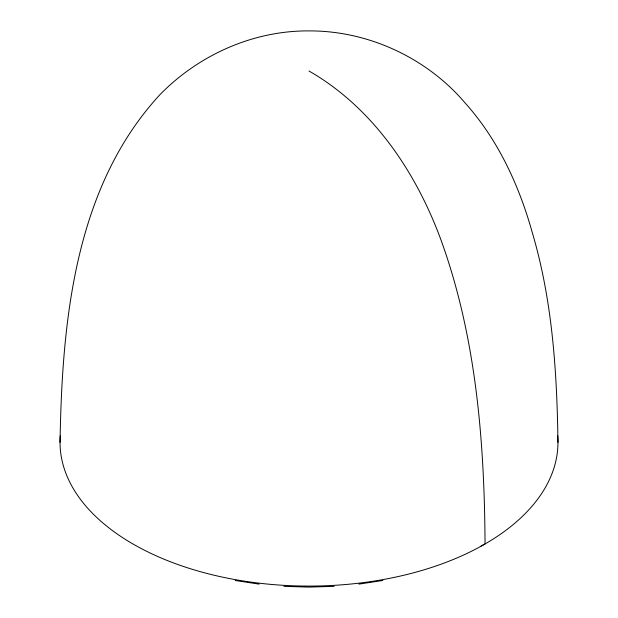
<?xml version="1.0" encoding="UTF-8"?>
<svg xmlns="http://www.w3.org/2000/svg" width="618" height="618" viewBox="0 0 618 618"><rect width="100%" height="100%" fill="white"/><g stroke="black" fill="none" stroke-linecap="round" stroke-linejoin="round"><path stroke-width="0.93" d="M60.039 442.349C62.124 321.808 74.299 187.161 160.193 94.407C198.973 54.817 253.349 30.529 309 30.9C368.289 30.645 426.876 57.922 465.192 103.059C498.178 139.761 519.305 185.925 532.446 233.133C552.453 300.896 556.988 372.059 557.961 442.349M481.067 545.949L485.045 543.987C484.458 441.476 476.184 337.15 441.028 240.07C415.991 172.028 372.978 107.733 309 71.008M358.865 584.118L382.812 580.48M334.129 586.351L309 587.1L283.871 586.351M235.188 580.48L259.135 584.118M557.706 435.845A248.961 143.739 0 0 1 309 586.08A248.961 143.739 0 0 1 60.294 435.845"/></g></svg>
